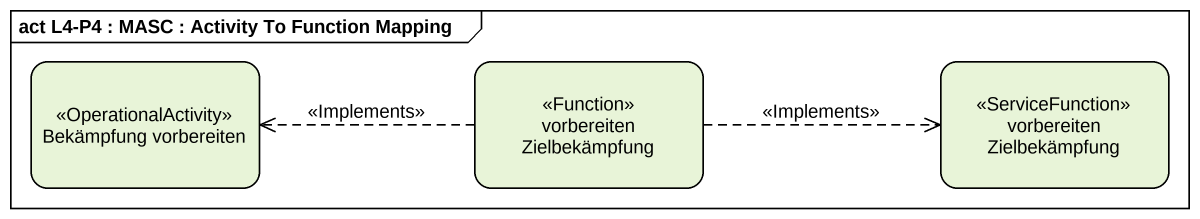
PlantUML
@startuml
mainframe act L4-P4 : MASC : Activity To Function Mapping
hide empty description
state "Bekämpfung vorbereiten" as Bekämpfung_vorbereiten <<OperationalActivity>>
state "vorbereiten Zielbekämpfung" as vorbereiten_Zielbekämpfung <<Function>>
state "vorbereiten Zielbekämpfung" as vorbereiten_Zielbekämpfung_2 <<ServiceFunction>>
vorbereiten_Zielbekämpfung -left[dashed]-> Bekämpfung_vorbereiten : <<Implements>>
vorbereiten_Zielbekämpfung -right[dashed]-> vorbereiten_Zielbekämpfung_2 : <<Implements>>
@enduml
